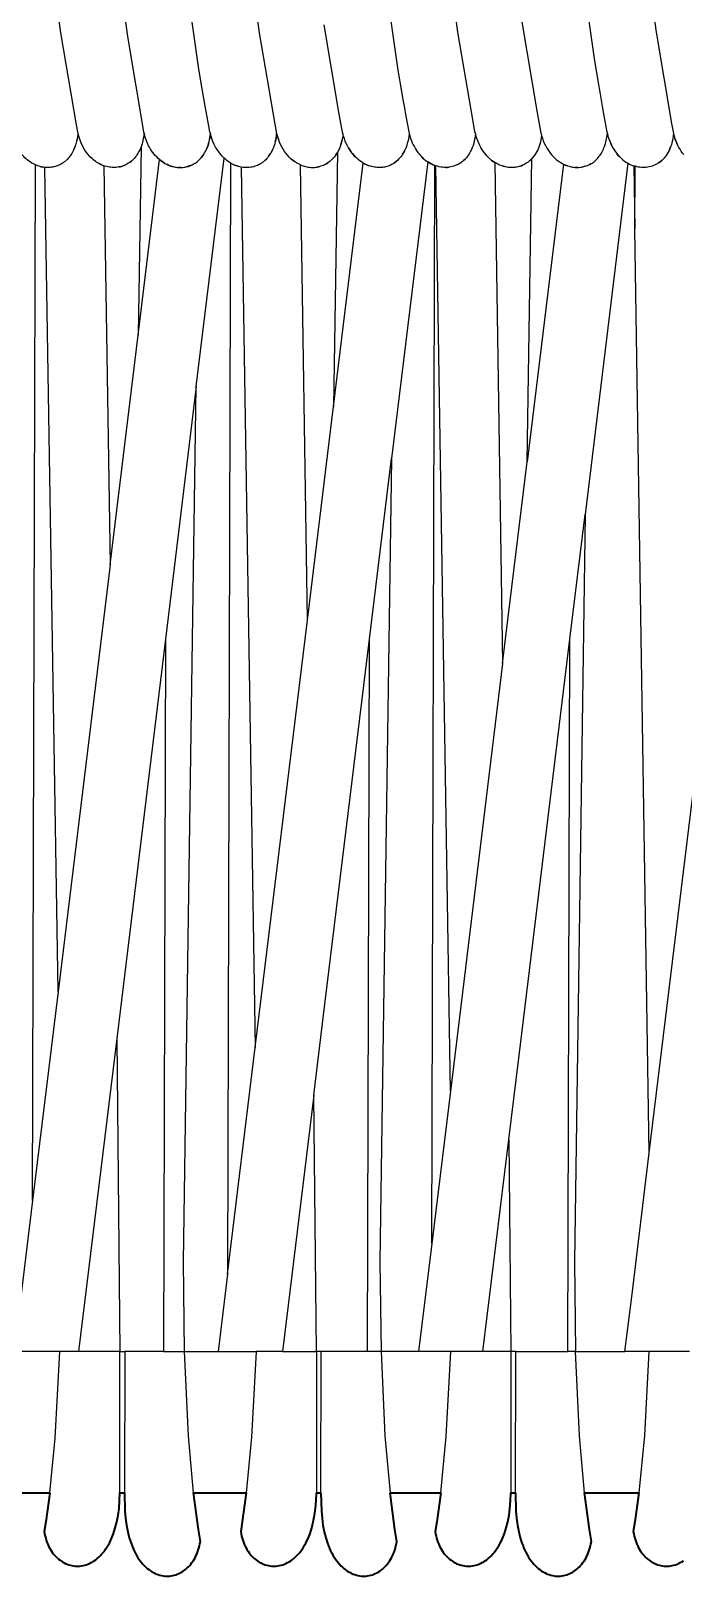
# Model space of a CAD drawing. Header units: millimetres. Extents: x 0 to 1881, y -1115 to 723.
# Drawn here: x 320.3 to 381.6, y 220.7 to 366 of the extents above; entities that cross this region are included whole.
import ezdxf

# ---------------------------------------------------------------- set-up
doc = ezdxf.new("R2010")
doc.units = ezdxf.units.MM
doc.layers.add('Blocks', color=7, linetype='Continuous')
doc.layers.add('Blocks$Inner', color=7, linetype='Continuous', lineweight=25, true_color=0x007f00)
doc.layers.add('Blocks$Outline', color=7, linetype='Continuous', lineweight=35, true_color=0xff3f3f)

# ---------------------------------------------------------------- blocks, each defined once
blk = doc.blocks.new('PK4 Lounge Chair Front')
at = {"layer": 'Blocks$Inner'}
for p, q in [((324.63, 355.96), (324.56, 355.61)), ((335.81, 332.56), (338.43, 354.03)), ((370.71, 353.3), (370.52, 353.37)), ((378.41, 260.51), (377.07, 347.37)), ((327.71, 315.8), (330.34, 337.39)), ((346.26, 310.58), (348.72, 330.68)), ((364.61, 306.5), (366.93, 325.47)), ((351.92, 241.83), (352.1, 308.8)), ((338.76, 249.1), (337.87, 241.83)), ((365.85, 241.83), (370.77, 241.83)), ((328.63, 228.54), (329.06, 228.54))]:
    blk.add_line(p, q, dxfattribs=at)
for points in [[(321.91, 374.14), (323.04, 365.79), (324.51, 357.16), (324.63, 356.48), (324.68, 356.33), (324.63, 355.96), (324.6, 355.78), (324.56, 355.61), (324.52, 355.44), (324.47, 355.29), (324.42, 355.13), (324.36, 354.98), (324.3, 354.84), (324.36, 354.98), (324.42, 355.13)], [(328.15, 374.14), (329.33, 365.44), (330.83, 356.67), (330.86, 356.48), (330.91, 356.33), (330.86, 355.99), (330.8, 355.67), (330.72, 355.37)], [(339.29, 353.43), (339.17, 353.49), (339.04, 353.56), (338.89, 353.66), (338.73, 353.77), (338.58, 353.89), (338.43, 354.03), (338.25, 354.2), (338.09, 354.39), (337.92, 354.6), (337.77, 354.82), (337.63, 355.06), (337.5, 355.31), (337.38, 355.58), (337.28, 355.87), (337.2, 356.09), (337.14, 356.33), (337.12, 356.13), (337.09, 355.94), (337.06, 355.76), (337.09, 355.94), (337.14, 356.33), (337.1, 356.48), (336.84, 357.9), (336.66, 358.91), (336.41, 360.34), (336.06, 362.37), (334.38, 374.14)], [(349.74, 355.85), (349.67, 356.08), (349.6, 356.33), (349.56, 356.48), (349.53, 356.63), (349.22, 358.33), (347.85, 366.54)], [(340.61, 374.14), (341.73, 365.81), (343.2, 357.2), (343.33, 356.48), (343.37, 356.33), (343.45, 356.05), (343.53, 355.79), (343.45, 356.05), (343.37, 356.33), (343.35, 356.12), (343.32, 355.92), (343.28, 355.73), (343.24, 355.55), (343.28, 355.73), (343.32, 355.92), (343.35, 356.12), (343.37, 356.33)], [(353.07, 374.14), (354.77, 362.29), (355.11, 360.28), (355.22, 359.69), (355.35, 358.91), (355.52, 357.96), (355.79, 356.48), (355.84, 356.33), (355.9, 356.1), (355.97, 355.88), (356.04, 355.66), (356.13, 355.46), (356.22, 355.26), (356.32, 355.07), (356.42, 354.9), (356.53, 354.73)], [(362.47, 355.22), (362.37, 355.43), (362.28, 355.64), (362.2, 355.86), (362.13, 356.09), (362.07, 356.33), (362.02, 356.48), (361.88, 357.27), (360.42, 365.86), (359.3, 374.14)], [(371.7, 374.14), (373.22, 363.39), (373.6, 361.1), (373.75, 360.22), (373.98, 358.91), (374.15, 357.99), (374.42, 356.48), (374.47, 356.33), (374.53, 356.08), (374.61, 355.84), (374.69, 355.61), (374.79, 355.39), (374.89, 355.18), (375, 354.98), (375.11, 354.79), (375.24, 354.61), (375.37, 354.44), (375.5, 354.28), (375.64, 354.13), (375.79, 353.99), (375.94, 353.86), (376.09, 353.74), (376.25, 353.63), (376.41, 353.54), (376.55, 353.46), (376.69, 353.4), (376.83, 353.34), (376.97, 353.29)], [(377.93, 374.14), (379.05, 365.86), (380.51, 357.27), (380.65, 356.48), (380.7, 356.33), (380.76, 356.09), (380.83, 355.86), (380.91, 355.64), (381, 355.43)], [(365.43, 374.58), (366.43, 366.84), (367.86, 358.28), (368.17, 356.56), (368.19, 356.48), (368.2, 356.44), (368.21, 356.39), (368.24, 356.31), (368.29, 356.14), (368.26, 355.92), (368.22, 355.72), (368.17, 355.52), (368.12, 355.33), (368.06, 355.14), (367.99, 354.97), (367.92, 354.8), (367.84, 354.64), (367.79, 354.55), (367.73, 354.46), (367.62, 354.29), (367.5, 354.14), (367.38, 353.99)], [(324.68, 356.33), (324.76, 356.03), (324.85, 355.75), (324.96, 355.48), (325.07, 355.23), (325.2, 354.99)], [(332.86, 353.53), (332.69, 353.64), (332.52, 353.76), (332.36, 353.88), (332.22, 354), (332.09, 354.13), (331.96, 354.26), (331.84, 354.4), (331.72, 354.55), (331.61, 354.71), (331.5, 354.87), (331.4, 355.05), (331.32, 355.19), (331.25, 355.34), (331.18, 355.49), (331.12, 355.65), (331, 355.98), (330.91, 356.33), (330.89, 356.16), (330.86, 355.99), (330.8, 355.67), (330.72, 355.37), (330.62, 355.09), (330.34, 337.39), (332.36, 353.88), (332.52, 353.76), (332.69, 353.64), (332.77, 353.58), (332.86, 353.53), (332.95, 353.48), (333.03, 353.44), (333.13, 353.39), (333.23, 353.35), (333.33, 353.31), (333.44, 353.27), (333.54, 353.24), (333.64, 353.22), (333.74, 353.19), (333.85, 353.17), (333.95, 353.16), (334.05, 353.15), (334.15, 353.14)], [(350.02, 355.19), (349.92, 355.4), (349.83, 355.62), (349.74, 355.85), (349.67, 356.08), (349.6, 356.33), (349.58, 356.11), (349.55, 355.89), (349.5, 355.68)], [(355.84, 356.33), (355.79, 355.99), (355.74, 355.68), (355.66, 355.38), (355.57, 355.1), (355.52, 354.97), (355.46, 354.84), (355.41, 354.72), (355.35, 354.6), (355.28, 354.49), (355.21, 354.38), (355.28, 354.49), (355.35, 354.6), (355.41, 354.72), (355.46, 354.84)], [(362.07, 356.33), (362.04, 356.09), (362, 355.85), (361.96, 355.63), (361.9, 355.42), (361.84, 355.21), (361.77, 355.02), (361.69, 354.84), (361.61, 354.66), (361.52, 354.5), (361.42, 354.34), (361.32, 354.2), (361.21, 354.06), (361.09, 353.93), (360.97, 353.82), (360.85, 353.71), (360.72, 353.61), (360.59, 353.52), (360.45, 353.45), (360.31, 353.38), (360.17, 353.32), (360.03, 353.26), (359.88, 353.22), (359.73, 353.19), (359.58, 353.17), (359.42, 353.15), (359.27, 353.14), (359.11, 353.15), (358.96, 353.16), (358.8, 353.18), (358.64, 353.21), (358.49, 353.25), (358.33, 353.3), (358.33, 353.3), (358.33, 353.3), (358.33, 353.3), (358.33, 353.3), (358.33, 353.3), (358.33, 353.3), (358.33, 353.3), (358.33, 353.3), (358.33, 353.3), (358.33, 353.3), (358.33, 353.3)], [(368.29, 356.14), (368.36, 355.89), (368.45, 355.66), (368.54, 355.43), (368.64, 355.22), (368.75, 355.01), (368.87, 354.82), (368.99, 354.63), (369.12, 354.46), (369.26, 354.3), (369.4, 354.14), (369.55, 354), (369.7, 353.87), (369.86, 353.75), (370.02, 353.64), (370.18, 353.54), (370.35, 353.45), (366.93, 325.47), (367.38, 353.99), (367.29, 353.9), (367.2, 353.81), (367.11, 353.73), (367.01, 353.65), (366.91, 353.58), (366.81, 353.52), (366.71, 353.46), (366.61, 353.4), (366.5, 353.35), (366.4, 353.31), (366.29, 353.27), (366.4, 353.31), (366.5, 353.35)], [(374.1, 354.85), (374.15, 354.98), (374.2, 355.11), (374.29, 355.39), (374.37, 355.68), (374.42, 356), (374.47, 356.33)], [(380.7, 356.33), (380.67, 356.1), (380.64, 355.88), (380.59, 355.67), (380.54, 355.46), (380.49, 355.27), (380.42, 355.08), (380.35, 354.9), (380.27, 354.74), (380.19, 354.58), (380.1, 354.42), (380.01, 354.28), (379.91, 354.15), (379.81, 354.02), (379.7, 353.9), (379.58, 353.79), (379.46, 353.69), (379.34, 353.6), (379.22, 353.52), (379.09, 353.44), (378.96, 353.38), (378.82, 353.32), (378.69, 353.27), (378.55, 353.22), (378.41, 353.19), (378.26, 353.16), (378.12, 353.15), (377.97, 353.14), (377.83, 353.13), (377.68, 353.14), (377.53, 353.16), (377.38, 353.18), (377.24, 353.21), (377.22, 353.21), (377.2, 353.22), (377.16, 353.23), (377.08, 353.26)], [(320.41, 256.04), (320.68, 353.4), (320.51, 353.48), (320.35, 353.56), (320.19, 353.66), (320.04, 353.77), (319.92, 353.86), (319.81, 353.95), (319.7, 354.05), (319.59, 354.16), (319.49, 354.27), (319.39, 354.39), (319.29, 354.51), (319.2, 354.64), (319.11, 354.77), (319.02, 354.91), (319.11, 354.77), (319.2, 354.64)], [(324.3, 354.84), (324.24, 354.71), (324.17, 354.58), (324.1, 354.45), (324.02, 354.33), (323.95, 354.22), (323.86, 354.11), (323.78, 354.01), (323.69, 353.91), (323.6, 353.82), (323.5, 353.74), (323.4, 353.66), (323.3, 353.59), (323.2, 353.52), (323.09, 353.46), (322.99, 353.4), (322.88, 353.35), (322.77, 353.3), (322.65, 353.26), (322.54, 353.23), (322.43, 353.2), (322.31, 353.17), (322.19, 353.16), (322.07, 353.14), (321.95, 353.14), (321.82, 353.14), (321.69, 353.14), (321.57, 353.15), (321.46, 353.16), (321.34, 353.18), (321.23, 353.21), (321.12, 353.24), (321.23, 353.21), (321.34, 353.18)], [(326.54, 353.59), (326.73, 353.48), (326.83, 353.43), (326.93, 353.39), (326.73, 353.48), (326.54, 353.59), (326.35, 353.71), (326.16, 353.85), (326.07, 353.93), (325.98, 354.01), (325.9, 354.09), (325.81, 354.17), (325.65, 354.35), (325.49, 354.55), (325.34, 354.76), (325.2, 354.99), (325.07, 355.23), (324.96, 355.48)], [(330.62, 355.09), (330.56, 354.94), (330.5, 354.79), (330.42, 354.64), (330.35, 354.51), (330.27, 354.38), (330.18, 354.25), (330.1, 354.14), (330, 354.03), (329.91, 353.92), (329.81, 353.83), (329.71, 353.74), (329.6, 353.65), (329.49, 353.57), (329.38, 353.5), (329.27, 353.44), (329.15, 353.38)], [(335.35, 353.35), (335.25, 353.31), (335.16, 353.28), (335.06, 353.24), (335.16, 353.28), (335.25, 353.31), (335.35, 353.35), (335.44, 353.4), (335.53, 353.44), (335.62, 353.5), (335.71, 353.55), (335.8, 353.61), (335.89, 353.68), (335.97, 353.74), (336.05, 353.82), (336.13, 353.89), (336.17, 353.94), (336.27, 354.05), (336.35, 354.15), (336.44, 354.27), (336.52, 354.39), (336.6, 354.52), (336.67, 354.65), (336.74, 354.79), (336.81, 354.93), (336.87, 355.09), (336.92, 355.24), (336.97, 355.41), (337.02, 355.58), (337.06, 355.76)], [(336.97, 355.41), (336.92, 355.24), (336.87, 355.09), (336.81, 354.93), (336.74, 354.79)], [(337.77, 354.82), (337.63, 355.06), (337.5, 355.31), (337.38, 355.58)], [(342.62, 354.19), (342.53, 354.08), (342.44, 353.97), (342.34, 353.87), (342.24, 353.77), (342.13, 353.68), (342.02, 353.6), (341.91, 353.52), (341.8, 353.46), (341.68, 353.39), (341.56, 353.34), (341.44, 353.29), (341.31, 353.25), (341.19, 353.21), (341.06, 353.18), (340.93, 353.16), (340.8, 353.14), (340.67, 353.13), (340.54, 353.13), (340.41, 353.13), (340.32, 353.14), (340.23, 353.15), (340.04, 353.18), (341.36, 270.43), (346.26, 310.58), (345.61, 353.39), (345.42, 353.48), (345.24, 353.58), (345.06, 353.7), (344.89, 353.82), (344.72, 353.96), (344.56, 354.12), (344.41, 354.28), (344.26, 354.46), (344.11, 354.65), (343.98, 354.85), (343.85, 355.07), (343.74, 355.29), (343.63, 355.53), (343.53, 355.79)], [(343.24, 355.55), (343.19, 355.37), (343.14, 355.2), (343.08, 355.03), (343.02, 354.88), (342.95, 354.73), (342.87, 354.58), (342.79, 354.45), (342.71, 354.32), (342.62, 354.19), (342.71, 354.32), (342.79, 354.45)], [(343.02, 354.88), (342.95, 354.73), (342.87, 354.58)], [(349.4, 355.3), (349.46, 355.49), (349.5, 355.68), (349.46, 355.49), (349.4, 355.3), (349.34, 355.11), (349.27, 354.94), (349.2, 354.78), (349.19, 354.75), (349.18, 354.73), (349.15, 354.68), (349.09, 354.59), (349.02, 354.46), (348.94, 354.34), (348.86, 354.23), (348.78, 354.12), (348.69, 354.01), (348.6, 353.92), (348.5, 353.82), (348.4, 353.74), (348.3, 353.66), (348.2, 353.58)], [(348.94, 354.34), (349.02, 354.46), (349.09, 354.59), (348.72, 330.68), (351.51, 353.56), (351.35, 353.66), (351.2, 353.77), (351.05, 353.89), (350.9, 354.02), (350.76, 354.15), (350.62, 354.3), (350.49, 354.46), (350.62, 354.3), (350.76, 354.15)], [(350.13, 355), (350.02, 355.19), (349.92, 355.4), (349.83, 355.62)], [(350.49, 354.46), (350.36, 354.63), (350.24, 354.81), (350.13, 355), (350.24, 354.81), (350.36, 354.63)], [(356.32, 355.07), (356.42, 354.9), (356.53, 354.73), (356.65, 354.56), (356.77, 354.41), (356.89, 354.27)], [(363.59, 353.81), (363.45, 353.93), (363.31, 354.06), (363.17, 354.2), (363.04, 354.35), (362.91, 354.51), (362.79, 354.67), (362.68, 354.85), (362.57, 355.03), (362.47, 355.22), (362.37, 355.43), (362.28, 355.64)], [(367.73, 354.46), (367.68, 354.37), (367.62, 354.29)], [(367.99, 354.97), (367.92, 354.8), (367.84, 354.64)], [(370.35, 353.45), (370.44, 353.41), (370.52, 353.37), (370.61, 353.34), (370.71, 353.3), (370.89, 353.25), (371.07, 353.21), (371.19, 353.18), (371.31, 353.17), (371.43, 353.15), (371.55, 353.15), (371.68, 353.15), (371.79, 353.15), (371.91, 353.16), (372.03, 353.17), (372.15, 353.19), (372.27, 353.22), (372.38, 353.25), (372.49, 353.29), (372.61, 353.33), (372.72, 353.38), (372.83, 353.43), (372.93, 353.49), (372.94, 353.49), (372.94, 353.49), (372.94, 353.49), (372.94, 353.49), (372.95, 353.5), (372.95, 353.5), (372.95, 353.5), (372.95, 353.5), (373.06, 353.56), (373.16, 353.64), (373.26, 353.71), (373.35, 353.8), (373.45, 353.89), (373.54, 353.98), (373.62, 354.08), (373.71, 354.19), (373.78, 354.29), (373.85, 354.39), (373.92, 354.5), (373.98, 354.61), (374.04, 354.73), (374.1, 354.85), (374.15, 354.98), (374.2, 355.11)], [(375, 354.98), (374.89, 355.18), (374.79, 355.39)], [(375.64, 354.13), (375.5, 354.28), (375.37, 354.44)], [(377.44, 228.54), (377.07, 225.81), (376.91, 224.92), (376.95, 224.7), (377, 224.49), (377.05, 224.29), (377.11, 224.1), (377.18, 223.91), (377.25, 223.73), (377.33, 223.55), (377.41, 223.38), (377.5, 223.22), (377.6, 223.07), (377.7, 222.92), (377.81, 222.79), (377.92, 222.66), (378.03, 222.53), (378.15, 222.42), (378.27, 222.31), (378.4, 222.21), (378.53, 222.12), (378.66, 222.04), (378.8, 221.96), (378.94, 221.89), (379.08, 221.83), (379.22, 221.78), (379.37, 221.74), (379.51, 221.71), (379.66, 221.68), (379.81, 221.66), (379.96, 221.66), (380.11, 221.66), (380.27, 221.67), (380.42, 221.68), (380.57, 221.71), (380.72, 221.75), (380.87, 221.79), (381.03, 221.85), (381.18, 221.91), (381.32, 221.99), (381.47, 222.07), (381.62, 222.16)], [(382.19, 241.83), (378.38, 241.83), (376.78, 241.83), (376.13, 241.83), (376.79, 247.23), (378.41, 260.51), (383.33, 300.78)], [(381.67, 354.35), (381.54, 354.5), (381.42, 354.67), (381.31, 354.85), (381.2, 355.03), (381.1, 355.22), (381, 355.43), (380.91, 355.64), (380.83, 355.86)], [(380.27, 354.74), (380.35, 354.9), (380.42, 355.08)], [(321.12, 353.24), (321.01, 353.27), (320.9, 353.31), (320.68, 353.4)], [(326.93, 353.39), (327.13, 353.31), (327.71, 315.8), (322.81, 275.68), (321.57, 353.15)], [(323.5, 353.74), (323.4, 353.66), (323.3, 353.59)], [(325.81, 354.17), (325.98, 354.01), (326.16, 353.85)], [(328.42, 353.17), (328.29, 353.15), (328.16, 353.14), (328.03, 353.14), (327.9, 353.15), (327.77, 353.16), (327.64, 353.18), (327.52, 353.2), (327.39, 353.23), (327.26, 353.27), (327.13, 353.31)], [(328.54, 353.19), (328.67, 353.21), (328.79, 353.24), (328.67, 353.21), (328.54, 353.19), (328.42, 353.17), (328.29, 353.15), (328.16, 353.14)], [(328.79, 353.24), (328.91, 353.28), (329.03, 353.33), (329.15, 353.38), (329.03, 353.33), (328.91, 353.28)], [(329.6, 353.65), (329.71, 353.74), (329.81, 353.83)], [(333.23, 353.35), (333.13, 353.39), (333.03, 353.44)], [(333.54, 353.24), (333.44, 353.27), (333.33, 353.31)], [(334.36, 353.13), (334.26, 353.13), (334.15, 353.14), (334.26, 353.13), (334.36, 353.13), (334.46, 353.14), (334.56, 353.15), (334.66, 353.16), (334.76, 353.17), (334.86, 353.19), (334.96, 353.22), (335.06, 353.24)], [(336.52, 354.39), (336.44, 354.27), (336.35, 354.15), (336.27, 354.05)], [(339.41, 353.37), (339.29, 353.43), (339.17, 353.49), (339.04, 353.56), (338.76, 249.1), (341.36, 270.43)], [(340.04, 353.18), (339.92, 353.21), (339.79, 353.24), (339.66, 353.28), (339.54, 353.32), (339.41, 353.37), (339.54, 353.32), (339.66, 353.28)], [(340.93, 353.16), (340.8, 353.14), (340.67, 353.13), (340.54, 353.13), (340.41, 353.13)], [(341.8, 353.46), (341.68, 353.39), (341.56, 353.34)], [(344.72, 353.96), (344.89, 353.82), (345.06, 353.7)], [(345.61, 353.39), (345.73, 353.34), (345.85, 353.3), (345.97, 353.26), (346.09, 353.23), (346.21, 353.2), (346.33, 353.18), (346.46, 353.16), (346.58, 353.15), (346.7, 353.14), (346.82, 353.14), (346.95, 353.15), (347.07, 353.16), (347.19, 353.17), (347.31, 353.2), (347.42, 353.23)], [(347.99, 353.45), (348.1, 353.52), (348.2, 353.58), (348.1, 353.52), (347.99, 353.45), (347.88, 353.4), (347.77, 353.34), (347.65, 353.3), (347.54, 353.26), (347.42, 353.23), (347.31, 353.2), (347.19, 353.17)], [(351.2, 353.77), (351.05, 353.89), (350.9, 354.02)], [(354.4, 353.55), (354.48, 353.61), (354.65, 353.74), (354.48, 353.61), (354.4, 353.55), (354.32, 353.49), (354.23, 353.44), (354.14, 353.39), (354.05, 353.34), (353.96, 353.3), (353.86, 353.26), (353.75, 353.23), (353.65, 353.2), (353.54, 353.18), (353.43, 353.16), (353.33, 353.15), (353.22, 353.14), (353.11, 353.13), (353, 353.13), (352.89, 353.14), (352.78, 353.15), (352.67, 353.16), (352.56, 353.18), (352.45, 353.2), (352.33, 353.22), (352.22, 353.25), (352.04, 353.31), (351.86, 353.38), (351.69, 353.46), (351.51, 353.56), (351.6, 353.51), (351.69, 353.46), (351.86, 353.38), (352.04, 353.31)], [(353.33, 353.15), (353.22, 353.14), (353.11, 353.13)], [(353.86, 353.26), (353.75, 353.23), (353.65, 353.2)], [(357.16, 354), (357.02, 354.13), (356.89, 354.27), (357.02, 354.13), (357.16, 354), (357.29, 353.89), (357.44, 353.78), (357.58, 353.67), (354.18, 325.78)], [(355.21, 354.38), (355.14, 354.28), (355.07, 354.18), (355.02, 354.11), (354.97, 354.06), (354.87, 353.94), (354.76, 353.84), (354.65, 353.74)], [(358.25, 353.32), (358.25, 353.32), (358.25, 353.32), (358.25, 353.32), (358.25, 353.32), (358.25, 353.32), (358.25, 353.32), (358.25, 353.32), (358.24, 353.32), (358.24, 353.32), (358.15, 353.36), (358.07, 353.39), (357.9, 353.48)], [(359.71, 266.32), (357.96, 251.99), (358.24, 353.32), (358.24, 353.32), (358.24, 353.32), (358.24, 353.32), (358.24, 353.32), (358.24, 353.32), (358.24, 353.32), (358.24, 353.32), (358.24, 353.32)], [(358.07, 353.39), (358.15, 353.36), (358.24, 353.32), (358.24, 353.32), (358.24, 353.32), (358.24, 353.32), (358.24, 353.32), (358.25, 353.32), (358.25, 353.32), (358.25, 353.32), (358.25, 353.32), (358.25, 353.32), (358.25, 353.32), (358.25, 353.32), (358.25, 353.32), (358.25, 353.32), (358.25, 353.32), (358.25, 353.32), (358.25, 353.32), (358.25, 353.32), (358.25, 353.32), (358.25, 353.32), (358.25, 353.32), (358.25, 353.32)], [(364.11, 353.48), (364, 353.54), (363.89, 353.6), (364.61, 306.5), (359.71, 266.32), (358.33, 353.3), (358.33, 353.3), (358.32, 353.3), (358.31, 353.3), (358.28, 353.31)], [(359.27, 353.14), (359.42, 353.15), (359.58, 353.17)], [(360.31, 353.38), (360.45, 353.45), (360.59, 353.52)], [(360.85, 353.71), (360.97, 353.82), (361.09, 353.93)], [(364.57, 353.28), (364.45, 353.32), (364.34, 353.37), (364.22, 353.42), (364.11, 353.48), (364, 353.54), (363.89, 353.6), (363.74, 353.7), (363.59, 353.81), (363.74, 353.7), (363.89, 353.6)], [(366.29, 353.27), (366.18, 353.23), (366.07, 353.2), (365.95, 353.18), (365.84, 353.16), (365.73, 353.15), (365.61, 353.14), (365.5, 353.13), (365.38, 353.14), (365.26, 353.14), (365.15, 353.15), (365.03, 353.17), (364.91, 353.19), (364.8, 353.22), (364.68, 353.25), (364.57, 353.28), (364.68, 353.25), (364.8, 353.22)], [(366.91, 353.58), (366.81, 353.52), (366.71, 353.46)], [(369.86, 353.75), (370.02, 353.64), (370.18, 353.54)], [(376.41, 353.54), (372.38, 320.51), (371.38, 250.26), (371.48, 241.83), (376.13, 241.83)], [(371.68, 353.15), (371.55, 353.15), (371.43, 353.15)], [(372.38, 353.25), (372.27, 353.22), (372.15, 353.19)], [(372.95, 353.5), (372.93, 353.49), (372.83, 353.43), (372.72, 353.38)], [(379.34, 353.6), (379.47, 353.69), (379.58, 353.79)], [(335.56, 228.54), (335.09, 233.9), (334.71, 241.83), (334.61, 250.26), (335.81, 332.56), (332.91, 308.8), (329.52, 281.05), (328.33, 271.26), (324.73, 241.83), (322.97, 241.83)], [(346.87, 265.94), (347.91, 274.49), (352.1, 308.8), (354.18, 325.78), (353.09, 250.26), (353.19, 241.83), (353.56, 233.9), (354.04, 228.54), (358.81, 228.54), (359.32, 233.85), (359.74, 241.83), (357.93, 241.83), (356.72, 241.83)], [(365.83, 228.54), (365.87, 226.86), (365.93, 226.16), (366.02, 225.5), (366.14, 224.89), (366.28, 224.33), (366.44, 223.81), (366.54, 223.56), (366.63, 223.33), (366.73, 223.11), (366.84, 222.9), (366.95, 222.69), (367.07, 222.5), (367.19, 222.32), (367.31, 222.15), (367.44, 221.99), (367.57, 221.84), (367.7, 221.7), (367.84, 221.56), (367.98, 221.44), (368.12, 221.33), (368.26, 221.23), (368.41, 221.14), (368.56, 221.05), (368.71, 220.98), (368.85, 220.92), (369.01, 220.86), (369.16, 220.82), (369.31, 220.78), (369.46, 220.75), (369.61, 220.73), (369.77, 220.72), (369.92, 220.72), (370.07, 220.73), (370.22, 220.75), (370.37, 220.77), (370.51, 220.81), (370.66, 220.85), (370.8, 220.9), (370.94, 220.96), (371.08, 221.03), (371.22, 221.1), (371.35, 221.19), (371.48, 221.28), (371.61, 221.38), (371.73, 221.49), (371.85, 221.6), (371.96, 221.72), (372.07, 221.85), (372.18, 221.99), (372.28, 222.14), (372.38, 222.29), (372.47, 222.45), (372.55, 222.62), (372.63, 222.79), (372.7, 222.98), (372.77, 223.16), (372.83, 223.36), (372.89, 223.56), (372.93, 223.77), (372.97, 223.99), (372.78, 225.11), (372.33, 228.54), (371.85, 233.9), (371.48, 241.83), (370.77, 241.83), (370.95, 308.8), (372.38, 320.51)], [(332.91, 308.8), (332.73, 241.83), (334.71, 241.83), (337.87, 241.83), (338.74, 241.83), (341.45, 241.83), (341.02, 233.78), (340.52, 228.54), (340.14, 225.81), (339.99, 224.92), (340.02, 224.7), (340.07, 224.49), (340.12, 224.29), (340.18, 224.1), (340.25, 223.91), (340.32, 223.73), (340.4, 223.55), (340.49, 223.38), (340.58, 223.22), (340.68, 223.07), (340.78, 222.92), (340.88, 222.79), (340.99, 222.66), (341.11, 222.53), (341.23, 222.42), (341.35, 222.31), (341.48, 222.21), (341.61, 222.12), (341.74, 222.04), (341.87, 221.96), (342.01, 221.89), (342.15, 221.83), (342.3, 221.78), (342.44, 221.74), (342.59, 221.71), (342.74, 221.68), (342.89, 221.66), (343.04, 221.66), (343.19, 221.66), (343.34, 221.67), (343.49, 221.68), (343.65, 221.71), (343.8, 221.75), (343.95, 221.79), (344.1, 221.85), (344.25, 221.91), (344.4, 221.99), (344.55, 222.07), (344.69, 222.16), (344.84, 222.26), (344.98, 222.37), (345.12, 222.5), (345.25, 222.63), (345.39, 222.77), (345.52, 222.92), (345.64, 223.08), (345.77, 223.25), (345.89, 223.43), (346, 223.63), (346.11, 223.83), (346.22, 224.04), (346.32, 224.26), (346.51, 224.74), (346.68, 225.26), (346.82, 225.83), (346.94, 226.44), (347.02, 227.09), (347.08, 227.79), (347.11, 228.54)], [(365.21, 261.77), (366.14, 269.4), (370.95, 308.8)], [(322.81, 275.68), (320.41, 256.04), (318.68, 241.83), (314.68, 241.83), (315.05, 233.9), (315.53, 228.54), (322.04, 228.54), (322.54, 233.69), (322.97, 241.83), (320.37, 241.83), (318.68, 241.83)], [(328.33, 271.26), (328.63, 241.83), (329.08, 241.83)], [(343.93, 241.83), (347.11, 241.83), (346.87, 265.94), (343.93, 241.83), (341.45, 241.83)], [(362.77, 241.83), (365.21, 261.77), (365.4, 241.83), (362.77, 241.83), (359.74, 241.83)], [(357.96, 251.99), (356.72, 241.83), (353.19, 241.83), (351.92, 241.83), (347.56, 241.83), (347.11, 241.83), (347.11, 228.54), (347.54, 228.54), (347.56, 241.83)], [(322.04, 228.54), (321.66, 225.81), (321.51, 224.92), (321.55, 224.7), (321.59, 224.49), (321.65, 224.29), (321.71, 224.1), (321.77, 223.91), (321.85, 223.73), (321.93, 223.55), (322.01, 223.38), (322.1, 223.22), (322.2, 223.07), (322.3, 222.92), (322.4, 222.79), (322.51, 222.66), (322.63, 222.53), (322.75, 222.42), (322.87, 222.31), (323, 222.21), (323.13, 222.12), (323.26, 222.04), (323.4, 221.96), (323.54, 221.89), (323.68, 221.83), (323.82, 221.78), (323.97, 221.74), (324.11, 221.71), (324.26, 221.68), (324.41, 221.66), (324.56, 221.66), (324.71, 221.66), (324.86, 221.67), (325.02, 221.68), (325.17, 221.71), (325.32, 221.75), (325.47, 221.79), (325.62, 221.85), (325.77, 221.91), (325.92, 221.99), (326.07, 222.07), (326.21, 222.16), (326.36, 222.26), (326.5, 222.37), (326.64, 222.5), (326.78, 222.63), (326.91, 222.77), (327.04, 222.92), (327.17, 223.08), (327.29, 223.25), (327.41, 223.43), (327.53, 223.63), (327.64, 223.83), (327.74, 224.04), (327.85, 224.26), (328.03, 224.74), (328.2, 225.26), (328.34, 225.83), (328.46, 226.44), (328.55, 227.09), (328.6, 227.79), (328.63, 228.54), (328.63, 241.83), (324.73, 241.83)], [(332.73, 241.83), (329.08, 241.83), (329.06, 228.54), (329.11, 226.86), (329.16, 226.16), (329.25, 225.5), (329.37, 224.89), (329.51, 224.33), (329.68, 223.81), (329.77, 223.56), (329.87, 223.33), (329.97, 223.11), (330.07, 222.9), (330.18, 222.69), (330.3, 222.5), (330.42, 222.32), (330.54, 222.15), (330.67, 221.99), (330.8, 221.84), (330.93, 221.7), (331.07, 221.56), (331.21, 221.44), (331.35, 221.33), (331.5, 221.23), (331.64, 221.14), (331.79, 221.05), (331.94, 220.98), (332.09, 220.92), (332.24, 220.86), (332.39, 220.82), (332.54, 220.78), (332.69, 220.75), (332.85, 220.73), (333, 220.72), (333.15, 220.72), (333.3, 220.73), (333.45, 220.75), (333.6, 220.77), (333.74, 220.81), (333.89, 220.85), (334.03, 220.9), (334.17, 220.96), (334.31, 221.03), (334.45, 221.1), (334.58, 221.19), (334.71, 221.28), (334.84, 221.38), (334.96, 221.49), (335.08, 221.6), (335.2, 221.72), (335.31, 221.85), (335.41, 221.99), (335.51, 222.14), (335.61, 222.29), (335.7, 222.45), (335.78, 222.62), (335.86, 222.79), (335.94, 222.98), (336, 223.16), (336.06, 223.36), (336.12, 223.56), (336.16, 223.77), (336.2, 223.99), (336.01, 225.11), (335.56, 228.54), (340.52, 228.54)], [(378.38, 241.83), (377.96, 233.94), (377.44, 228.54), (372.33, 228.54)], [(347.54, 228.54), (347.58, 226.86), (347.64, 226.16), (347.73, 225.5), (347.85, 224.89), (347.99, 224.33), (348.15, 223.81), (348.25, 223.56), (348.34, 223.33), (348.44, 223.11), (348.55, 222.9), (348.66, 222.69), (348.78, 222.5), (348.9, 222.32), (349.02, 222.15), (349.15, 221.99), (349.28, 221.84), (349.41, 221.7), (349.55, 221.56), (349.69, 221.44), (349.83, 221.33), (349.97, 221.23), (350.12, 221.14), (350.27, 221.05), (350.41, 220.98), (350.56, 220.92), (350.72, 220.86), (350.87, 220.82), (351.02, 220.78), (351.17, 220.75), (351.32, 220.73), (351.48, 220.72), (351.63, 220.72), (351.78, 220.73), (351.93, 220.75), (352.08, 220.77), (352.22, 220.81), (352.37, 220.85), (352.51, 220.9), (352.65, 220.96), (352.79, 221.03), (352.93, 221.1), (353.06, 221.19), (353.19, 221.28), (353.32, 221.38), (353.44, 221.49), (353.56, 221.6), (353.67, 221.72), (353.78, 221.85), (353.89, 221.99), (353.99, 222.14), (354.09, 222.29), (354.18, 222.45), (354.26, 222.62), (354.34, 222.79), (354.41, 222.98), (354.48, 223.16), (354.54, 223.36), (354.59, 223.56), (354.64, 223.77), (354.68, 223.99), (354.49, 225.11), (354.04, 228.54)], [(358.81, 228.54), (358.43, 225.81), (358.28, 224.92), (358.32, 224.7), (358.36, 224.49), (358.41, 224.29), (358.48, 224.1), (358.54, 223.91), (358.61, 223.73), (358.69, 223.55), (358.78, 223.38), (358.87, 223.22), (358.97, 223.07), (359.07, 222.92), (359.17, 222.79), (359.28, 222.66), (359.4, 222.53), (359.52, 222.42), (359.64, 222.31), (359.77, 222.21), (359.9, 222.12), (360.03, 222.04), (360.16, 221.96), (360.3, 221.89), (360.44, 221.83), (360.59, 221.78), (360.73, 221.74), (360.88, 221.71), (361.03, 221.68), (361.18, 221.66), (361.33, 221.66), (361.48, 221.66), (361.63, 221.67), (361.78, 221.68), (361.94, 221.71), (362.09, 221.75), (362.24, 221.79), (362.39, 221.85), (362.54, 221.91), (362.69, 221.99), (362.84, 222.07), (362.98, 222.16), (363.13, 222.26), (363.27, 222.37), (363.41, 222.5), (363.54, 222.63), (363.68, 222.77), (363.81, 222.92), (363.93, 223.08), (364.06, 223.25), (364.18, 223.43), (364.29, 223.63), (364.4, 223.83), (364.51, 224.04), (364.61, 224.26), (364.8, 224.74), (364.97, 225.26), (365.11, 225.83), (365.23, 226.44), (365.31, 227.09), (365.37, 227.79), (365.4, 228.54)]]:
    blk.add_lwpolyline(points, dxfattribs=at)
for points in [[(357.74, 353.57), (357.9, 353.48), (357.74, 353.57), (357.58, 353.67)], [(377.07, 347.37), (377.08, 353.26), (376.97, 353.29)], [(365.83, 228.54), (365.85, 241.83), (365.4, 241.83), (365.4, 228.54)]]:
    blk.add_lwpolyline(points, close=True, dxfattribs=at)
at = {"layer": 'Blocks$Outline'}
for points in [[(315.53, 228.54), (322.04, 228.54)], [(322.04, 228.54), (321.66, 225.81), (321.51, 224.92), (321.55, 224.7), (321.59, 224.49), (321.65, 224.29), (321.71, 224.1), (321.77, 223.91), (321.85, 223.73), (321.93, 223.55), (322.01, 223.38), (322.1, 223.22), (322.2, 223.07), (322.3, 222.92), (322.4, 222.79), (322.51, 222.66), (322.63, 222.53), (322.75, 222.42), (322.87, 222.31), (323, 222.21), (323.13, 222.12), (323.26, 222.04), (323.4, 221.96), (323.54, 221.89), (323.68, 221.83), (323.82, 221.78), (323.97, 221.74), (324.11, 221.71), (324.26, 221.68), (324.41, 221.66), (324.56, 221.66), (324.71, 221.66), (324.86, 221.67), (325.02, 221.68), (325.17, 221.71), (325.32, 221.75), (325.47, 221.79), (325.62, 221.85), (325.77, 221.91), (325.92, 221.99), (326.07, 222.07), (326.21, 222.16), (326.36, 222.26), (326.5, 222.37), (326.64, 222.5), (326.78, 222.63), (326.91, 222.77), (327.04, 222.92), (327.17, 223.08), (327.29, 223.25), (327.41, 223.43), (327.53, 223.63), (327.64, 223.83), (327.74, 224.04), (327.85, 224.26), (328.03, 224.74), (328.2, 225.26), (328.34, 225.83), (328.46, 226.44), (328.55, 227.09), (328.6, 227.79), (328.63, 228.54)], [(328.63, 228.54), (329.06, 228.54)], [(329.06, 228.54), (329.11, 226.86), (329.16, 226.16), (329.25, 225.5), (329.37, 224.89), (329.51, 224.33), (329.68, 223.81), (329.77, 223.56), (329.87, 223.33), (329.97, 223.11), (330.07, 222.9), (330.18, 222.69), (330.3, 222.5), (330.42, 222.32), (330.54, 222.15), (330.67, 221.99), (330.8, 221.84), (330.93, 221.7), (331.07, 221.56), (331.21, 221.44), (331.35, 221.33), (331.5, 221.23), (331.64, 221.14), (331.79, 221.05), (331.94, 220.98), (332.09, 220.92), (332.24, 220.86), (332.39, 220.82), (332.54, 220.78), (332.69, 220.75), (332.85, 220.73), (333, 220.72), (333.15, 220.72), (333.3, 220.73), (333.45, 220.75), (333.6, 220.77), (333.74, 220.81), (333.89, 220.85), (334.03, 220.9), (334.17, 220.96), (334.31, 221.03), (334.45, 221.1), (334.58, 221.19), (334.71, 221.28), (334.84, 221.38), (334.96, 221.49), (335.08, 221.6), (335.2, 221.72), (335.31, 221.85), (335.41, 221.99), (335.51, 222.14), (335.61, 222.29), (335.7, 222.45), (335.78, 222.62), (335.86, 222.79), (335.94, 222.98), (336, 223.16), (336.06, 223.36), (336.12, 223.56), (336.16, 223.77), (336.2, 223.99), (336.01, 225.11), (335.56, 228.54), (340.52, 228.54)], [(340.52, 228.54), (340.14, 225.81), (339.99, 224.92), (340.02, 224.7), (340.07, 224.49), (340.12, 224.29), (340.18, 224.1), (340.25, 223.91), (340.32, 223.73), (340.4, 223.55), (340.49, 223.38), (340.58, 223.22), (340.68, 223.07), (340.78, 222.92), (340.88, 222.79), (340.99, 222.66), (341.11, 222.53), (341.23, 222.42), (341.35, 222.31), (341.48, 222.21), (341.61, 222.12), (341.74, 222.04), (341.87, 221.96), (342.01, 221.89), (342.15, 221.83), (342.3, 221.78), (342.44, 221.74), (342.59, 221.71), (342.74, 221.68), (342.89, 221.66), (343.04, 221.66), (343.19, 221.66), (343.34, 221.67), (343.49, 221.68), (343.65, 221.71), (343.8, 221.75), (343.95, 221.79), (344.1, 221.85), (344.25, 221.91), (344.4, 221.99), (344.55, 222.07), (344.69, 222.16), (344.84, 222.26), (344.98, 222.37), (345.12, 222.5), (345.25, 222.63), (345.39, 222.77), (345.52, 222.92), (345.64, 223.08), (345.77, 223.25), (345.89, 223.43), (346, 223.63), (346.11, 223.83), (346.22, 224.04), (346.32, 224.26), (346.51, 224.74), (346.68, 225.26), (346.82, 225.83), (346.94, 226.44), (347.02, 227.09), (347.08, 227.79), (347.11, 228.54)], [(347.11, 228.54), (347.54, 228.54)], [(347.54, 228.54), (347.58, 226.86), (347.64, 226.16), (347.73, 225.5), (347.85, 224.89), (347.99, 224.33), (348.15, 223.81), (348.25, 223.56), (348.34, 223.33), (348.44, 223.11), (348.55, 222.9), (348.66, 222.69), (348.78, 222.5), (348.9, 222.32), (349.02, 222.15), (349.15, 221.99), (349.28, 221.84), (349.41, 221.7), (349.55, 221.56), (349.69, 221.44), (349.83, 221.33), (349.97, 221.23), (350.12, 221.14), (350.27, 221.05), (350.41, 220.98), (350.56, 220.92), (350.72, 220.86), (350.87, 220.82), (351.02, 220.78), (351.17, 220.75), (351.32, 220.73), (351.48, 220.72), (351.63, 220.72), (351.78, 220.73), (351.93, 220.75), (352.08, 220.77), (352.22, 220.81), (352.37, 220.85), (352.51, 220.9), (352.65, 220.96), (352.79, 221.03), (352.93, 221.1), (353.06, 221.19), (353.19, 221.28), (353.32, 221.38), (353.44, 221.49), (353.56, 221.6), (353.67, 221.72), (353.78, 221.85), (353.89, 221.99), (353.99, 222.14), (354.09, 222.29), (354.18, 222.45), (354.26, 222.62), (354.34, 222.79), (354.41, 222.98), (354.48, 223.16), (354.54, 223.36), (354.59, 223.56), (354.64, 223.77), (354.68, 223.99), (354.49, 225.11), (354.04, 228.54)], [(354.04, 228.54), (358.81, 228.54)], [(358.81, 228.54), (358.43, 225.81), (358.28, 224.92), (358.32, 224.7), (358.36, 224.49), (358.41, 224.29), (358.48, 224.1), (358.54, 223.91), (358.61, 223.73), (358.69, 223.55), (358.78, 223.38), (358.87, 223.22), (358.97, 223.07), (359.07, 222.92), (359.17, 222.79), (359.28, 222.66), (359.4, 222.53), (359.52, 222.42), (359.64, 222.31), (359.77, 222.21), (359.9, 222.12), (360.03, 222.04), (360.16, 221.96), (360.3, 221.89), (360.44, 221.83), (360.59, 221.78), (360.73, 221.74), (360.88, 221.71), (361.03, 221.68), (361.18, 221.66), (361.33, 221.66), (361.48, 221.66), (361.63, 221.67), (361.78, 221.68), (361.94, 221.71), (362.09, 221.75), (362.24, 221.79), (362.39, 221.85), (362.54, 221.91), (362.69, 221.99), (362.84, 222.07), (362.98, 222.16), (363.13, 222.26), (363.27, 222.37), (363.41, 222.5), (363.54, 222.63), (363.68, 222.77), (363.81, 222.92), (363.93, 223.08), (364.06, 223.25), (364.18, 223.43), (364.29, 223.63), (364.4, 223.83), (364.51, 224.04), (364.61, 224.26), (364.8, 224.74), (364.97, 225.26), (365.11, 225.83), (365.23, 226.44), (365.31, 227.09), (365.37, 227.79), (365.4, 228.54)], [(365.4, 228.54), (365.83, 228.54)], [(365.83, 228.54), (365.87, 226.86), (365.93, 226.16), (366.02, 225.5), (366.14, 224.89), (366.28, 224.33), (366.44, 223.81), (366.54, 223.56), (366.63, 223.33), (366.73, 223.11), (366.84, 222.9), (366.95, 222.69), (367.07, 222.5), (367.19, 222.32), (367.31, 222.15), (367.44, 221.99), (367.57, 221.84), (367.7, 221.7), (367.84, 221.56), (367.98, 221.44), (368.12, 221.33), (368.26, 221.23), (368.41, 221.14), (368.56, 221.05), (368.71, 220.98), (368.85, 220.92), (369.01, 220.86), (369.16, 220.82), (369.31, 220.78), (369.46, 220.75), (369.61, 220.73), (369.77, 220.72), (369.92, 220.72), (370.07, 220.73), (370.22, 220.75), (370.37, 220.77), (370.51, 220.81), (370.66, 220.85), (370.8, 220.9), (370.94, 220.96), (371.08, 221.03), (371.22, 221.1), (371.35, 221.19), (371.48, 221.28), (371.61, 221.38), (371.73, 221.49), (371.85, 221.6), (371.96, 221.72), (372.07, 221.85), (372.18, 221.99), (372.28, 222.14), (372.38, 222.29), (372.47, 222.45), (372.55, 222.62), (372.63, 222.79), (372.7, 222.98), (372.77, 223.16), (372.83, 223.36), (372.89, 223.56), (372.93, 223.77), (372.97, 223.99), (372.78, 225.11), (372.33, 228.54)], [(372.33, 228.54), (377.44, 228.54)], [(377.44, 228.54), (377.07, 225.81), (376.91, 224.92), (376.95, 224.7), (377, 224.49), (377.05, 224.29), (377.11, 224.1), (377.18, 223.91), (377.25, 223.73), (377.33, 223.55), (377.41, 223.38), (377.5, 223.22), (377.6, 223.07), (377.7, 222.92), (377.81, 222.79), (377.92, 222.66), (378.03, 222.53), (378.15, 222.42), (378.27, 222.31), (378.4, 222.21), (378.53, 222.12), (378.66, 222.04), (378.8, 221.96), (378.94, 221.89), (379.08, 221.83), (379.22, 221.78), (379.37, 221.74), (379.51, 221.71), (379.66, 221.68), (379.81, 221.66), (379.96, 221.66), (380.11, 221.66), (380.27, 221.67), (380.42, 221.68), (380.57, 221.71), (380.72, 221.75), (380.87, 221.79), (381.03, 221.85), (381.18, 221.91), (381.32, 221.99), (381.47, 222.07), (381.62, 222.16)]]:
    blk.add_lwpolyline(points, dxfattribs=at)

msp = doc.modelspace()

# ---------------------------------------------------------------- block references
at = {"layer": 'Blocks'}
msp.add_blockref('PK4 Lounge Chair Front', (0, 0), dxfattribs=at)

doc.saveas('drawing.dxf')
